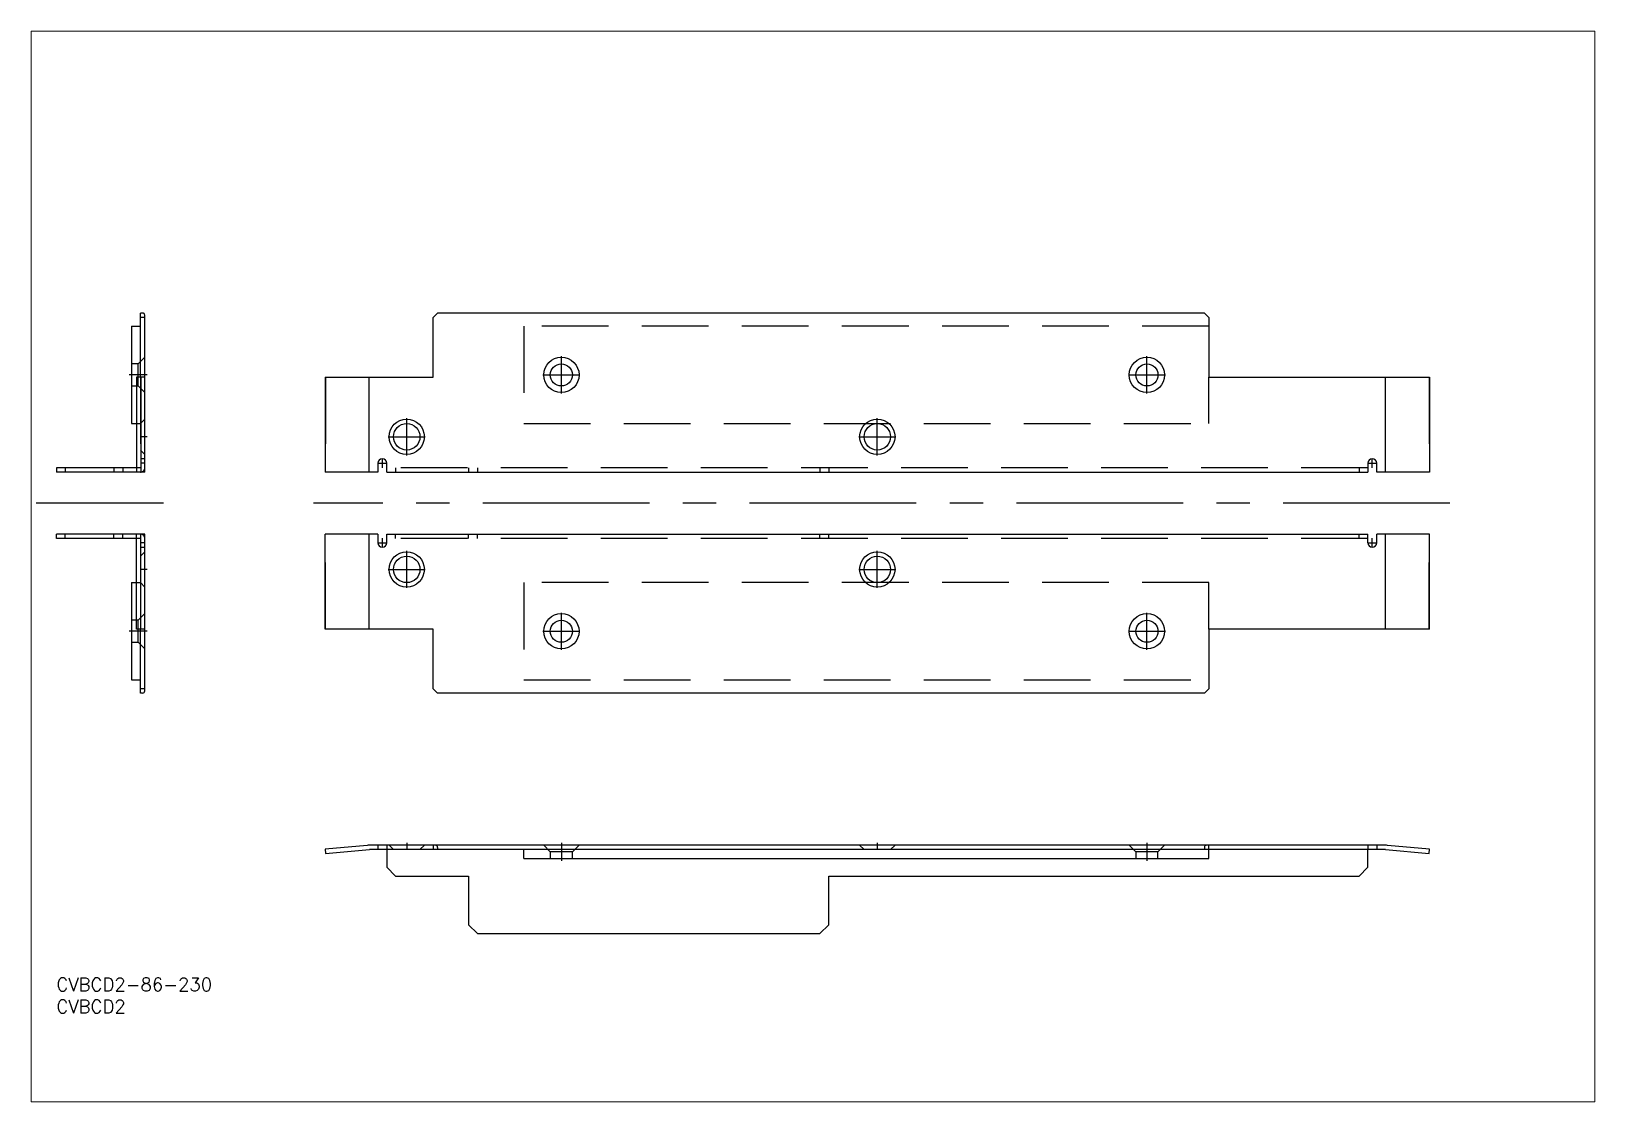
# Paper-space layout 'レイアウト1' of a CAD drawing. Extents: x 29 to 258, y 20 to 177.
# The model-space entities are those that its viewports show. They can reach past a viewport. Long polylines and large blocks are cut down to what shows.
import ezdxf

# ---------------------------------------------------------------- set-up
doc = ezdxf.new("R2010")
doc.units = 0
doc.header["$LTSCALE"] = 0.5
doc.header["$MEASUREMENT"] = 0
doc.linetypes.add('CENTER', pattern=[50.8, 31.75, -6.35, 6.35, -6.35])
doc.linetypes.add('DASHED', pattern=[19.05, 12.7, -6.35])
for name, color, linetype in [('MSM_CENTER', 1, 'CENTER'), ('MSM_CONTINUOUS', 7, 'CONTINUOUS'), ('MSM_DASHED', 4, 'DASHED'), ('MSM_DIMENSION', 2, 'CONTINUOUS'), ('MSM_PART_NUMBER', 7, 'CONTINUOUS')]:
    doc.layers.add(name, color=color, linetype=linetype)
doc.styles.get("Standard").update_dxf_attribs({"font": 'txt.shx', "height": 3, "bigfont": 'bigfont.shx'})

msp = doc.modelspace()

# ---------------------------------------------------------------- linework, layer by layer
at = {"layer": 'MSM_CENTER'}
for p, q in [((114.26, 132.2), (114.26, 140.6)), ((246.76, 132.2), (246.76, 140.6)), ((20.5, 136.4), (16.5, 136.4)), ((110.06, 136.4), (118.46, 136.4)), ((242.56, 136.4), (250.96, 136.4)), ((79.26, 118.2), (79.26, 126.6)), ((185.76, 118.2), (185.76, 126.6)), ((20.5, 122.4), (18.95, 122.4)), ((75.06, 122.4), (83.46, 122.4)), ((181.56, 122.4), (189.96, 122.4)), ((73.76, 115.35), (73.76, 117.45)), ((297.76, 115.35), (297.76, 117.45)), ((72.71, 116.4), (74.81, 116.4)), ((296.71, 116.4), (298.81, 116.4)), ((24.25, 107.4), (-4.58, 107.4)), ((315.31, 107.4), (58.19, 107.4)), ((73.76, 97.35), (73.76, 99.45)), ((297.76, 97.35), (297.76, 99.45)), ((72.71, 98.4), (74.81, 98.4)), ((79.26, 88.2), (79.26, 96.6)), ((185.76, 88.2), (185.76, 96.6)), ((296.71, 98.4), (298.81, 98.4)), ((20.5, 92.4), (18.95, 92.4)), ((75.06, 92.4), (83.46, 92.4)), ((181.56, 92.4), (189.96, 92.4)), ((114.26, 74.2), (114.26, 82.6)), ((246.76, 74.2), (246.76, 82.6)), ((20.5, 78.4), (16.5, 78.4)), ((110.06, 78.4), (118.46, 78.4)), ((242.56, 78.4), (250.96, 78.4)), ((79.26, 30.5), (79.26, 28.95)), ((114.26, 30.5), (114.26, 26.5)), ((185.76, 30.5), (185.76, 28.95)), ((246.76, 30.5), (246.76, 26.5))]:
    msp.add_line(p, q, dxfattribs=at)
at = {"layer": 'MSM_CONTINUOUS'}
for p, q in [((19, 135.9), (19, 150.4)), ((19.5, 150.4), (19, 150.4)), ((20, 149.4), (19, 149.4)), ((20, 114.4), (20, 149.9)), ((86.26, 150.4), (85.26, 149.4)), ((85.26, 135.9), (85.26, 149.4)), ((259.76, 150.4), (86.26, 150.4)), ((260.76, 149.4), (259.76, 150.4)), ((260.76, 149.4), (260.76, 135.9)), ((17, 147.4), (19, 147.4)), ((17, 147.4), (17, 125.4)), ((20, 135.9), (18.13, 135.9)), ((18.13, 135.9), (18.13, 114.4)), ((19.13, 135.9), (19.13, 114.4)), ((60.8, 135.9), (60.8, 114.4)), ((60.8, 135.9), (85.26, 135.9)), ((70.76, 114.4), (70.76, 135.9)), ((260.76, 135.9), (310.72, 135.9)), ((300.76, 114.4), (300.76, 135.9)), ((310.72, 135.9), (310.72, 114.4)), ((17, 125.4), (18.13, 125.4)), ((0, 115.4), (0, 114.4)), ((18.13, 115.4), (0, 115.4)), ((20, 114.4), (0, 114.4)), ((2, 115.4), (2, 114.4)), ((13, 115.4), (13, 114.4)), ((15, 115.4), (15, 114.4)), ((72.76, 114.4), (60.8, 114.4)), ((72.76, 116.4), (72.76, 114.4)), ((74.76, 114.4), (74.76, 116.4)), ((74.76, 114.4), (296.76, 114.4)), ((296.76, 116.4), (296.76, 114.4)), ((298.76, 114.4), (298.76, 116.4)), ((310.72, 114.4), (298.76, 114.4)), ((0, 99.4), (0, 100.4)), ((20, 100.4), (0, 100.4)), ((18.13, 99.4), (0, 99.4)), ((2, 99.4), (2, 100.4)), ((13, 99.4), (13, 100.4)), ((15, 99.4), (15, 100.4)), ((18.13, 78.9), (18.13, 100.4)), ((19.13, 78.9), (19.13, 100.4)), ((20, 64.9), (20, 100.4)), ((60.8, 78.9), (60.8, 100.4)), ((72.76, 100.4), (60.8, 100.4)), ((70.76, 78.9), (70.76, 100.4)), ((72.76, 100.4), (72.76, 98.4)), ((74.76, 98.4), (74.76, 100.4)), ((74.76, 100.4), (296.76, 100.4)), ((296.76, 98.4), (296.76, 100.4)), ((310.72, 100.4), (298.76, 100.4)), ((298.76, 98.4), (298.76, 100.4)), ((300.76, 78.9), (300.76, 100.4)), ((310.72, 78.9), (310.72, 100.4)), ((17, 89.4), (18.13, 89.4)), ((17, 89.4), (17, 67.4)), ((20, 78.9), (18.13, 78.9)), ((19, 64.4), (19, 78.9)), ((85.26, 78.9), (60.8, 78.9)), ((85.26, 65.4), (85.26, 78.9)), ((260.76, 78.9), (260.76, 65.4)), ((310.72, 78.9), (260.76, 78.9)), ((17, 67.4), (19, 67.4)), ((20, 65.4), (19, 65.4)), ((19.5, 64.4), (19, 64.4)), ((86.26, 64.4), (85.26, 65.4)), ((259.76, 64.4), (86.26, 64.4)), ((260.76, 65.4), (259.76, 64.4)), ((70.33, 29.96), (60.8, 29.13)), ((60.8, 29.13), (60.89, 28.13)), ((60.89, 28.13), (70.81, 29)), ((300.72, 29), (70.81, 29)), ((300.33, 30), (71.2, 30)), ((74.76, 29), (74.76, 25)), ((85.26, 30), (85.26, 29)), ((86.26, 29.5), (86.26, 29)), ((105.76, 27), (105.76, 29)), ((259.76, 29.5), (259.76, 29)), ((260.76, 27), (260.76, 30)), ((296.76, 25), (296.76, 29)), ((300.72, 29), (310.64, 28.13)), ((310.72, 29.13), (301.2, 29.96)), ((310.64, 28.13), (310.72, 29.13)), ((74.76, 25), (76.76, 23)), ((105.76, 27), (260.76, 27)), ((294.76, 23), (296.76, 25)), ((76.76, 23), (93.26, 23)), ((93.26, 23), (93.26, 12)), ((174.76, 12), (174.76, 23)), ((174.76, 23), (294.76, 23)), ((93.26, 12), (95.26, 10)), ((172.76, 10), (174.76, 12)), ((95.26, 10), (172.76, 10))]:
    msp.add_line(p, q, dxfattribs=at)
for centre, radius in [((114.26, 136.4), 4), ((114.26, 136.4), 2.5), ((246.76, 136.4), 4), ((246.76, 136.4), 2.5), ((79.26, 122.4), 4), ((79.26, 122.4), 3), ((185.76, 122.4), 4), ((185.76, 122.4), 3), ((79.26, 92.4), 4), ((185.76, 92.4), 4), ((79.26, 92.4), 3), ((185.76, 92.4), 3), ((114.26, 78.4), 4), ((246.76, 78.4), 4), ((114.26, 78.4), 2.5), ((246.76, 78.4), 2.5)]:
    msp.add_circle(centre, radius, dxfattribs=at)
for centre, radius, start, end in [((19.5, 149.9), 0.5, 0, 90), ((73.76, 116.4), 1, 0, 180), ((297.76, 116.4), 1, 0, 180), ((73.76, 98.4), 1, 180, 0), ((297.76, 98.4), 1, 180, 0), ((19.5, 64.9), 0.5, 270, 0), ((71.2, 20), 10, 90, 95), ((85.76, 29.5), 0.5, 0, 90), ((260.26, 29.5), 0.5, 90, 180), ((300.33, 20), 10, 85, 90)]:
    msp.add_arc(centre, radius, start, end, dxfattribs=at)
at = {"layer": 'MSM_DASHED'}
for p, q in [((260.76, 147.4), (105.76, 147.4)), ((105.76, 147.4), (105.76, 125.4)), ((18.5, 138.9), (17, 138.9)), ((20, 140.4), (18.5, 138.9)), ((18.5, 133.9), (18.5, 138.9)), ((19, 135.9), (19, 114.4)), ((60.89, 135.9), (60.89, 114.4)), ((260.76, 125.4), (260.76, 135.9)), ((310.64, 135.9), (310.64, 114.4)), ((17, 133.9), (18.5, 133.9)), ((18.5, 133.9), (20, 132.4)), ((18.13, 125.4), (19, 125.4)), ((20, 126.4), (19, 125.4)), ((105.76, 125.4), (260.76, 125.4)), ((19, 119.4), (20, 118.4)), ((20, 117.4), (19, 117.4)), ((19, 115.4), (18.13, 115.4)), ((20, 116.4), (19, 116.4)), ((296.76, 115.4), (74.76, 115.4)), ((76.76, 115.4), (76.76, 114.4)), ((93.26, 115.4), (93.26, 114.4)), ((95.26, 115.4), (95.26, 114.4)), ((172.76, 115.4), (172.76, 114.4)), ((174.76, 115.4), (174.76, 114.4)), ((294.76, 115.4), (294.76, 114.4)), ((19, 99.4), (18.13, 99.4)), ((19, 100.4), (19, 78.9)), ((60.89, 78.9), (60.89, 100.4)), ((296.76, 99.4), (74.76, 99.4)), ((76.76, 99.4), (76.76, 100.4)), ((93.26, 99.4), (93.26, 100.4)), ((95.26, 99.4), (95.26, 100.4)), ((172.76, 99.4), (172.76, 100.4)), ((174.76, 99.4), (174.76, 100.4)), ((294.76, 99.4), (294.76, 100.4)), ((310.64, 78.9), (310.64, 100.4)), ((20, 98.4), (19, 98.4)), ((19, 97.4), (20, 97.4)), ((20, 96.4), (19, 95.4)), ((18.13, 89.4), (19, 89.4)), ((19, 89.4), (20, 88.4)), ((260.76, 89.4), (105.76, 89.4)), ((105.76, 89.4), (105.76, 67.4)), ((260.76, 78.9), (260.76, 89.4)), ((20, 82.4), (18.5, 80.9)), ((18.5, 80.9), (17, 80.9)), ((18.5, 75.9), (18.5, 80.9)), ((17, 75.9), (18.5, 75.9)), ((18.5, 75.9), (20, 74.4)), ((105.76, 67.4), (260.76, 67.4)), ((72.76, 30), (72.76, 29)), ((74.76, 30), (74.76, 29)), ((75.26, 30), (76.26, 29)), ((82.26, 29), (83.26, 30)), ((110.26, 30), (111.76, 28.5)), ((111.76, 28.5), (111.76, 27)), ((116.76, 28.5), (111.76, 28.5)), ((116.76, 28.5), (118.26, 30)), ((116.76, 27), (116.76, 28.5)), ((181.76, 30), (182.76, 29)), ((188.76, 29), (189.76, 30)), ((242.76, 30), (244.26, 28.5)), ((244.26, 28.5), (244.26, 27)), ((249.26, 28.5), (244.26, 28.5)), ((249.26, 28.5), (250.76, 30)), ((249.26, 27), (249.26, 28.5)), ((296.76, 30), (296.76, 29)), ((298.76, 30), (298.76, 29))]:
    msp.add_line(p, q, dxfattribs=at)
for centre, start, end in [((19, 115.4), 270, 0), ((19, 99.4), 0, 90)]:
    msp.add_arc(centre, 1, start, end, dxfattribs=at)

# ---------------------------------------------------------------- texts
at = {"layer": 'MSM_PART_NUMBER'}
for s, p in [('CVBCD2-86-230', (0, -3)), ('CVBCD2', (0, -8))]:
    msp.add_text(s, height=3, dxfattribs=at).set_placement(p)

psp = doc.layouts.new('レイアウト1')

# ---------------------------------------------------------------- viewports
at = {"layer": 'MSM_DIMENSION'}
psp.add_viewport(center=(143.44, 98.18), size=(229.5, 157.0905), view_center_point=(171.21, 93.05), view_height=242.1673, dxfattribs=at)

doc.saveas('drawing.dxf')
